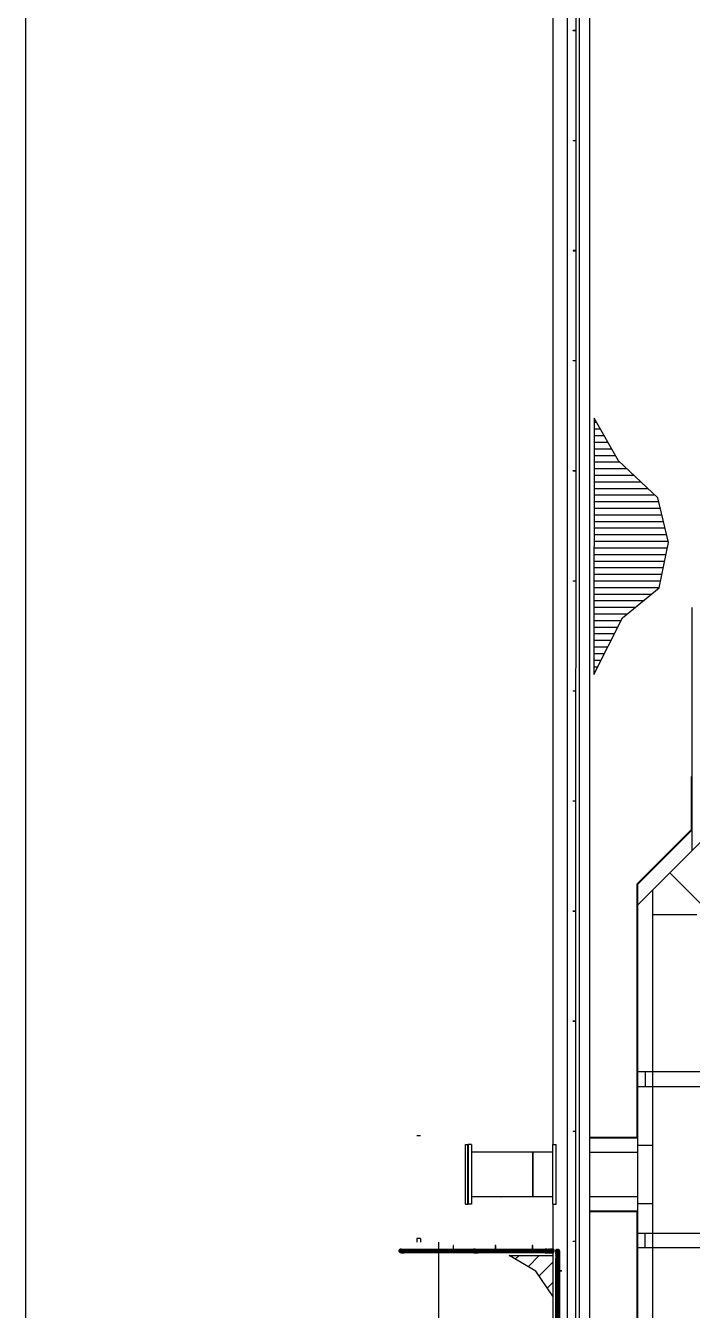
# Model space of a CAD drawing. Header units: metres. Extents: x 0 to 63075, y 0 to 44550.
# Drawn here: x 49200 to 50563, y 38539 to 41167 of the extents above; entities that cross this region are included whole.
import ezdxf

# ---------------------------------------------------------------- set-up
doc = ezdxf.new("R2010")
doc.units = ezdxf.units.M
doc.header["$LTSCALE"] = 75
for name, color, linetype in [('GSB', 7, 'Continuous'), ('ML6', 1, 'Continuous'), ('SL1', 8, 'Continuous'), ('SL5', 5, 'Continuous')]:
    doc.layers.add(name, color=color, linetype=linetype)

# ---------------------------------------------------------------- blocks, each defined once
blk = doc.blocks.new('A$C6bae614f')
at = {"layer": 'SL1'}
h = blk.add_hatch(dxfattribs=at)
h.set_pattern_fill('_USER', color=256, scale=90, angle=-0.0019, style=0, pattern_type=0)
h.set_pattern_definition([(359.99813, (326091.565, -18363.04), (0.00294, 90), [])])
h.paths.add_polyline_path([(349532, 43611), (349531, 40117), (349918, 40892), (350420, 41301), (350546, 41916), (350403, 42528), (349866, 43028)])
h = blk.add_hatch(dxfattribs=at)
h.set_pattern_fill('_USER', color=256, scale=195, angle=44.9981, style=0, pattern_type=0)
h.set_pattern_definition([(44.99813, (326091.56, -18363.04), (-137.8813, 137.8903), [])])
h.paths.add_polyline_path([(348738, 31987), (348375, 32201), (348973, 32201), (348973, 31645)])
for p, q in [((348972, 51104), (348971, 33712)), ((349170, 26821), (349171, 51104)), ((349471, 51104), (349470, 26821)), ((349286, 26911), (349287, 50755)), ((349334, 26911), (349335, 50739)), ((349247, 48897), (349287, 48897)), ((349247, 48894), (349247, 48897)), ((349287, 48891), (349250, 48891)), ((349247, 47397), (349287, 47397)), ((349247, 47394), (349247, 47397)), ((349287, 47391), (349250, 47391)), ((349287, 45897), (349247, 45897)), ((349247, 45897), (349247, 45894)), ((349250, 45891), (349287, 45891)), ((349247, 44397), (349286, 44397)), ((349247, 44394), (349247, 44397)), ((349286, 44391), (349250, 44391)), ((349247, 42894), (349247, 42897)), ((349247, 42897), (349286, 42897)), ((349286, 42891), (349250, 42891)), ((349247, 41394), (349247, 41397)), ((349247, 41397), (349286, 41397)), ((349286, 41391), (349250, 41391)), ((350870, 37720), (350870, 41030)), ((349247, 39894), (349247, 39897)), ((349247, 39897), (349286, 39897)), ((349286, 39891), (349250, 39891)), ((350860, 38007), (350860, 38730)), ((349247, 38394), (349247, 38397)), ((349247, 38397), (349286, 38397)), ((349286, 38391), (349250, 38391)), ((350120, 37267), (350860, 38007)), ((350130, 37263), (350870, 38003)), ((350870, 37720), (351070, 37920)), ((350870, 37720), (350130, 36980)), ((350320, 37467), (350320, 37453)), ((350370, 37517), (350370, 37503)), ((350989, 36990), (350564, 37415)), ((350120, 33815), (350120, 37267)), ((350130, 29179), (350130, 37263)), ((350330, 37180), (350330, 29262)), ((349247, 36894), (349247, 36897)), ((349247, 36897), (349286, 36897)), ((349286, 36891), (349250, 36891)), ((350330, 36849), (350930, 36849)), ((349247, 35394), (349247, 35397)), ((349247, 35397), (349286, 35397)), ((349286, 35391), (349250, 35391)), ((351285, 34705), (350130, 34705)), ((350230, 34705), (350230, 34505)), ((350130, 34505), (351330, 34505)), ((347120, 33835), (347170, 33835)), ((349247, 33897), (349286, 33897)), ((349247, 33894), (349247, 33897)), ((349286, 33891), (349250, 33891)), ((349470, 33815), (350120, 33815)), ((349470, 33805), (350130, 33805)), ((349870, 33815), (349870, 33805)), ((349920, 33815), (349920, 33805)), ((347783, 32899), (347783, 33712)), ((347783, 32899), (347783, 33712)), ((347783, 33712), (347815, 33712)), ((347815, 32899), (347815, 33712)), ((347818, 33712), (347818, 32899)), ((347864, 33712), (347818, 33712)), ((347864, 33712), (347864, 32899)), ((348698, 33610), (347864, 33610)), ((348971, 33610), (348698, 33610)), ((348698, 33001), (348698, 33610)), ((348698, 33610), (348698, 33001)), ((348698, 33001), (348698, 33610)), ((348698, 33610), (348698, 33001)), ((348698, 33610), (348698, 33610)), ((348971, 32899), (348971, 33712)), ((348971, 33712), (349017, 33712)), ((349017, 32899), (349017, 33712)), ((350130, 33705), (350330, 33705)), ((350130, 33605), (349470, 33605)), ((348698, 33001), (347864, 33001)), ((348971, 33001), (348698, 33001)), ((348698, 33001), (348698, 33001)), ((349470, 33005), (350130, 33005)), ((347783, 32899), (347815, 32899)), ((347864, 32899), (347818, 32899)), ((348971, 32899), (349017, 32899)), ((348971, 32899), (348971, 32287)), ((350130, 32805), (349470, 32805)), ((350120, 32795), (349470, 32795)), ((349870, 32805), (349870, 32795)), ((349920, 32805), (349920, 32795)), ((350120, 29175), (350120, 32795)), ((350330, 32905), (350130, 32905)), ((347120, 32435), (347120, 32383)), ((347170, 32435), (347120, 32435)), ((347170, 32435), (347170, 32383)), ((349246, 32397), (349286, 32397)), ((349246, 32394), (349246, 32397)), ((349286, 32391), (349250, 32391)), ((350130, 32505), (351330, 32505)), ((350230, 32305), (350230, 32505)), ((346881, 32273), (346879, 32264)), ((346879, 32264), (346881, 32273)), ((346879, 32264), (346879, 32264)), ((346883, 32264), (346879, 32264)), ((346881, 32254), (346879, 32264)), ((346886, 32281), (346881, 32273)), ((346881, 32273), (346886, 32281)), ((346881, 32273), (346881, 32273)), ((346885, 32273), (346881, 32273)), ((346885, 32254), (346881, 32254)), ((346886, 32246), (346881, 32254)), ((346883, 32264), (346885, 32273)), ((346885, 32254), (346883, 32264)), ((346883, 32264), (346893, 32264)), ((346885, 32273), (346890, 32281)), ((346885, 32273), (346895, 32273)), ((346890, 32246), (346885, 32254)), ((346895, 32254), (346885, 32254)), ((346894, 32286), (346886, 32281)), ((346886, 32281), (346894, 32286)), ((346886, 32281), (346886, 32281)), ((346890, 32281), (346886, 32281)), ((346890, 32246), (346886, 32246)), ((346894, 32241), (346886, 32246)), ((346890, 32281), (346897, 32286)), ((346890, 32281), (346899, 32281)), ((346897, 32241), (346890, 32246)), ((346890, 32246), (346899, 32246)), ((346893, 32264), (346895, 32273)), ((346893, 32264), (346910, 32264)), ((346895, 32254), (346893, 32264)), ((346904, 32288), (346894, 32286)), ((346894, 32286), (346904, 32288)), ((346894, 32286), (346894, 32286)), ((346897, 32286), (346894, 32286)), ((346897, 32241), (346894, 32241)), ((346904, 32239), (346894, 32241)), ((346895, 32273), (346899, 32281)), ((346895, 32273), (346911, 32273)), ((346899, 32246), (346895, 32254)), ((346911, 32254), (346895, 32254)), ((346897, 32286), (346906, 32288)), ((346897, 32286), (346906, 32286)), ((346897, 32241), (346906, 32241)), ((346906, 32239), (346897, 32241)), ((346899, 32281), (346906, 32286)), ((346899, 32281), (346915, 32281)), ((346906, 32241), (346899, 32246)), ((346899, 32246), (346915, 32246)), ((346904, 32288), (346904, 32288)), ((346904, 32288), (346904, 32288)), ((346906, 32288), (346904, 32288)), ((346904, 32239), (346906, 32239)), ((346906, 32286), (346915, 32288)), ((346906, 32288), (346915, 32288)), ((346906, 32286), (346921, 32286)), ((346915, 32239), (346906, 32241)), ((346906, 32241), (346921, 32241)), ((346906, 32239), (346915, 32239)), ((346910, 32264), (346911, 32273)), ((346911, 32254), (346910, 32264)), ((346910, 32264), (346932, 32264)), ((346911, 32273), (346915, 32281)), ((346911, 32273), (346933, 32273)), ((346915, 32246), (346911, 32254)), ((346911, 32254), (346933, 32254)), ((346915, 32288), (346928, 32288)), ((346915, 32281), (346921, 32286)), ((346915, 32281), (346936, 32281)), ((346915, 32246), (346936, 32246)), ((346921, 32241), (346915, 32246)), ((346915, 32239), (346928, 32239)), ((346921, 32286), (346928, 32288)), ((346921, 32286), (346940, 32286)), ((346928, 32239), (346921, 32241)), ((346921, 32241), (346940, 32241)), ((346928, 32288), (346946, 32288)), ((346928, 32239), (346946, 32239)), ((346932, 32264), (346933, 32273)), ((346933, 32254), (346932, 32264)), ((346932, 32264), (347157, 32264)), ((346933, 32273), (346936, 32281)), ((346933, 32273), (347158, 32273)), ((346933, 32254), (347158, 32254)), ((346936, 32246), (346933, 32254)), ((346936, 32281), (346940, 32286)), ((346936, 32281), (347161, 32281)), ((346936, 32246), (347161, 32246)), ((346940, 32241), (346936, 32246)), ((346940, 32286), (346946, 32288)), ((346940, 32286), (347166, 32286)), ((346946, 32239), (346940, 32241)), ((346940, 32241), (347166, 32241)), ((346946, 32288), (347171, 32288)), ((347171, 32239), (346946, 32239)), ((347157, 32264), (347158, 32273)), ((347158, 32254), (347157, 32264)), ((347158, 32264), (347157, 32264)), ((347158, 32273), (347161, 32281)), ((347159, 32273), (347158, 32264)), ((347158, 32273), (347159, 32273)), ((347158, 32272), (347159, 32272)), ((347158, 32264), (347881, 32264)), ((347159, 32254), (347158, 32264)), ((347158, 32254), (347159, 32254)), ((347161, 32246), (347158, 32254)), ((347162, 32281), (347159, 32273)), ((347159, 32273), (347882, 32273)), ((347162, 32246), (347159, 32254)), ((347159, 32254), (347882, 32254)), ((347161, 32281), (347166, 32286)), ((347161, 32281), (347162, 32281)), ((347161, 32246), (347162, 32246)), ((347166, 32241), (347161, 32246)), ((347167, 32286), (347162, 32281)), ((347162, 32281), (347885, 32281)), ((347162, 32246), (347885, 32246)), ((347167, 32241), (347162, 32246)), ((347166, 32286), (347171, 32288)), ((347166, 32286), (347167, 32286)), ((347171, 32239), (347166, 32241)), ((347166, 32241), (347167, 32241)), ((347167, 32286), (347173, 32288)), ((347167, 32286), (347890, 32286)), ((347167, 32241), (347173, 32239)), ((347167, 32241), (347890, 32241)), ((347171, 32288), (347173, 32288)), ((347173, 32239), (347171, 32239)), ((347172, 32239), (347171, 32239)), ((347173, 32288), (347896, 32288)), ((347896, 32239), (347173, 32239)), ((347420, 32288), (347420, 32383)), ((347420, 31306), (347420, 32239)), ((347557, 32280), (347557, 32274)), ((347564, 32280), (347557, 32280)), ((347557, 32274), (347557, 32274)), ((347614, 32337), (347614, 32288)), ((347620, 32337), (347614, 32337)), ((347620, 32288), (347620, 32337)), ((347881, 32264), (347882, 32273)), ((347882, 32254), (347881, 32264)), ((347904, 32264), (347881, 32264)), ((347882, 32273), (347885, 32281)), ((347905, 32273), (347882, 32273)), ((347905, 32254), (347882, 32254)), ((347885, 32246), (347882, 32254)), ((347885, 32281), (347890, 32286)), ((347907, 32281), (347885, 32281)), ((347907, 32246), (347885, 32246)), ((347890, 32241), (347885, 32246)), ((347890, 32286), (347896, 32288)), ((347910, 32286), (347890, 32286)), ((347896, 32239), (347890, 32241)), ((347910, 32241), (347890, 32241)), ((347914, 32288), (347896, 32288)), ((347896, 32239), (347914, 32239)), ((347904, 32264), (347905, 32273)), ((347904, 32264), (347929, 32264)), ((347905, 32254), (347904, 32264)), ((347905, 32273), (347907, 32281)), ((347905, 32273), (347929, 32273)), ((347929, 32254), (347905, 32254)), ((347907, 32246), (347905, 32254)), ((347907, 32281), (347910, 32286)), ((347907, 32281), (347931, 32281)), ((347907, 32246), (347931, 32246)), ((347910, 32241), (347907, 32246)), ((347910, 32286), (347914, 32288)), ((347910, 32286), (347932, 32286)), ((347914, 32239), (347910, 32241)), ((347910, 32241), (347932, 32241)), ((347914, 32288), (347934, 32288)), ((347914, 32239), (347934, 32239)), ((347929, 32273), (347931, 32281)), ((347929, 32264), (347929, 32273)), ((347929, 32273), (347955, 32273)), ((347929, 32254), (347929, 32264)), ((347929, 32264), (347955, 32264)), ((347931, 32246), (347929, 32254)), ((347929, 32254), (347955, 32254)), ((347931, 32281), (347932, 32286)), ((347931, 32281), (347955, 32281)), ((347932, 32241), (347931, 32246)), ((347931, 32246), (347955, 32246)), ((347932, 32286), (347934, 32288)), ((347932, 32286), (347955, 32286)), ((347934, 32239), (347932, 32241)), ((347932, 32241), (347955, 32241)), ((347934, 32288), (347955, 32288)), ((347934, 32239), (347955, 32239)), ((347955, 32288), (348866, 32288)), ((347955, 32286), (347955, 32288)), ((347955, 32281), (347955, 32286)), ((347955, 32286), (348866, 32286)), ((347955, 32273), (347955, 32281)), ((347955, 32281), (348866, 32281)), ((347955, 32264), (347955, 32273)), ((347955, 32273), (348866, 32273)), ((347955, 32254), (347955, 32264)), ((347955, 32264), (348866, 32263)), ((347955, 32246), (347955, 32254)), ((347955, 32254), (348866, 32254)), ((347955, 32246), (348866, 32246)), ((347955, 32241), (347955, 32246)), ((347955, 32239), (347955, 32241)), ((347955, 32241), (348866, 32241)), ((348866, 32239), (347955, 32239)), ((348188, 32337), (348188, 32288)), ((348195, 32337), (348188, 32337)), ((348195, 32288), (348195, 32337)), ((348692, 32337), (348692, 32288)), ((348698, 32337), (348692, 32337)), ((348698, 32288), (348698, 32337)), ((348888, 32288), (348866, 32288)), ((348866, 32286), (348866, 32288)), ((348866, 32281), (348866, 32286)), ((348890, 32286), (348866, 32286)), ((348866, 32273), (348866, 32281)), ((348892, 32281), (348866, 32281)), ((348893, 32273), (348866, 32273)), ((348866, 32263), (348866, 32273)), ((348866, 32254), (348866, 32263)), ((348894, 32263), (348866, 32263)), ((348893, 32254), (348866, 32254)), ((348866, 32246), (348866, 32254)), ((348866, 32241), (348866, 32246)), ((348892, 32246), (348866, 32246)), ((348890, 32241), (348866, 32241)), ((348866, 32239), (348866, 32241)), ((348866, 32239), (348888, 32239)), ((348888, 32288), (348909, 32288)), ((348890, 32286), (348888, 32288)), ((348888, 32239), (348890, 32241)), ((348888, 32239), (348909, 32239)), ((348890, 32286), (348913, 32286)), ((348892, 32281), (348890, 32286)), ((348890, 32241), (348892, 32246)), ((348890, 32241), (348913, 32241)), ((348893, 32273), (348892, 32281)), ((348892, 32281), (348917, 32281)), ((348892, 32246), (348893, 32254)), ((348892, 32246), (348917, 32246)), ((348893, 32273), (348919, 32273)), ((348894, 32263), (348893, 32273)), ((348893, 32254), (348894, 32263)), ((348919, 32254), (348893, 32254)), ((348894, 32263), (348920, 32263)), ((348909, 32288), (348928, 32288)), ((348913, 32286), (348909, 32288)), ((348909, 32239), (348913, 32241)), ((348909, 32239), (348928, 32239)), ((348917, 32281), (348913, 32286)), ((348913, 32286), (348934, 32286)), ((348913, 32241), (348917, 32246)), ((348913, 32241), (348934, 32241)), ((348917, 32281), (348939, 32281)), ((348919, 32273), (348917, 32281)), ((348917, 32246), (348919, 32254)), ((348917, 32246), (348939, 32246)), ((348919, 32273), (348942, 32273)), ((348920, 32263), (348919, 32273)), ((348919, 32254), (348920, 32263)), ((348942, 32254), (348919, 32254)), ((348920, 32263), (348944, 32263)), ((348934, 32286), (348928, 32288)), ((348928, 32288), (348944, 32288)), ((348928, 32239), (348934, 32241)), ((348928, 32239), (348944, 32239)), ((348939, 32281), (348934, 32286)), ((348934, 32286), (348951, 32286)), ((348934, 32241), (348939, 32246)), ((348934, 32241), (348951, 32241)), ((348939, 32281), (348958, 32281)), ((348942, 32273), (348939, 32281)), ((348939, 32246), (348942, 32254)), ((348939, 32246), (348958, 32246)), ((348944, 32263), (348942, 32273)), ((348942, 32273), (348962, 32273)), ((348942, 32254), (348944, 32263)), ((348962, 32254), (348942, 32254)), ((348944, 32288), (348956, 32288)), ((348951, 32286), (348944, 32288)), ((348944, 32263), (348963, 32263)), ((348944, 32239), (348951, 32241)), ((348944, 32239), (348956, 32239)), ((348951, 32286), (348964, 32286)), ((348958, 32281), (348951, 32286)), ((348951, 32241), (348958, 32246)), ((348951, 32241), (348964, 32241)), ((348964, 32286), (348956, 32288)), ((348956, 32288), (348963, 32288)), ((348956, 32239), (348964, 32241)), ((348956, 32239), (348963, 32239)), ((348958, 32281), (348972, 32281)), ((348962, 32273), (348958, 32281)), ((348958, 32246), (348962, 32254)), ((348958, 32246), (348972, 32246)), ((348963, 32263), (348962, 32273)), ((348962, 32273), (348976, 32273)), ((348962, 32254), (348963, 32263)), ((348976, 32254), (348962, 32254)), ((348973, 32286), (348963, 32288)), ((348963, 32288), (348966, 32288)), ((348963, 32263), (348978, 32263)), ((348963, 32239), (348973, 32241)), ((348963, 32239), (348966, 32239)), ((348972, 32281), (348964, 32286)), ((348964, 32286), (348973, 32286)), ((348964, 32241), (348972, 32246)), ((348964, 32241), (348973, 32241)), ((348975, 32286), (348966, 32288)), ((348966, 32288), (348966, 32288)), ((348966, 32288), (348966, 32288)), ((348975, 32286), (348966, 32288)), ((348966, 32239), (348975, 32241)), ((348971, 32240), (348971, 31208)), ((348972, 32281), (348980, 32281)), ((348976, 32273), (348972, 32281)), ((348972, 32246), (348976, 32254)), ((348972, 32246), (348980, 32246)), ((348980, 32281), (348973, 32286)), ((348973, 32286), (348975, 32286)), ((348973, 32241), (348980, 32246)), ((348973, 32241), (348975, 32241)), ((348983, 32281), (348975, 32286)), ((348975, 32286), (348975, 32286)), ((348983, 32281), (348975, 32286)), ((348975, 32241), (348983, 32246)), ((348978, 32263), (348976, 32273)), ((348976, 32273), (348985, 32273)), ((348976, 32254), (348978, 32263)), ((348985, 32254), (348976, 32254)), ((348978, 32263), (348987, 32263)), ((348980, 32281), (348983, 32281)), ((348985, 32273), (348980, 32281)), ((348980, 32246), (348985, 32254)), ((348980, 32246), (348983, 32246)), ((348988, 32273), (348983, 32281)), ((348983, 32281), (348983, 32281)), ((348988, 32273), (348983, 32281)), ((348983, 32246), (348988, 32254)), ((348987, 32263), (348985, 32273)), ((348985, 32273), (348988, 32273)), ((348985, 32254), (348987, 32263)), ((348985, 32254), (348988, 32254)), ((348987, 32263), (348990, 32263)), ((348990, 32264), (348988, 32273)), ((348988, 32273), (348988, 32273)), ((348990, 32263), (348988, 32273)), ((348988, 32254), (348990, 32263)), ((348990, 32263), (348990, 32264)), ((349012, 32264), (349013, 32273)), ((349012, 32261), (349013, 32270)), ((349012, 32264), (349012, 32261)), ((349012, 32254), (349013, 32262)), ((349012, 32261), (349012, 32254)), ((349012, 32254), (349012, 32242)), ((349012, 32242), (349013, 32249)), ((349012, 32242), (349012, 32226)), ((349012, 32226), (349013, 32232)), ((349012, 32226), (349012, 32207)), ((349012, 32207), (349013, 32211)), ((349013, 32273), (349019, 32281)), ((349013, 32270), (349019, 32278)), ((349013, 32270), (349013, 32273)), ((349013, 32270), (349013, 32262)), ((349013, 32262), (349019, 32269)), ((349013, 32262), (349013, 32249)), ((349013, 32249), (349019, 32255)), ((349013, 32249), (349013, 32232)), ((349013, 32232), (349019, 32237)), ((349013, 32232), (349013, 32211)), ((349013, 32211), (349019, 32214)), ((349013, 32211), (349013, 32188)), ((349019, 32281), (349027, 32286)), ((349019, 32278), (349027, 32283)), ((349019, 32278), (349019, 32281)), ((349019, 32278), (349019, 32269)), ((349019, 32269), (349027, 32274)), ((349019, 32269), (349019, 32255)), ((349019, 32255), (349027, 32259)), ((349019, 32255), (349019, 32237)), ((349019, 32237), (349027, 32240)), ((349019, 32237), (349019, 32214)), ((349019, 32214), (349027, 32217)), ((349019, 32214), (349019, 32190)), ((349027, 32286), (349036, 32288)), ((349027, 32283), (349027, 32286)), ((349027, 32283), (349036, 32285)), ((349027, 32274), (349027, 32283)), ((349027, 32274), (349036, 32276)), ((349027, 32259), (349027, 32274)), ((349027, 32259), (349036, 32261)), ((349027, 32240), (349027, 32259)), ((349027, 32240), (349036, 32241)), ((349027, 32217), (349027, 32240)), ((349027, 32217), (349036, 32218)), ((349027, 32191), (349027, 32217)), ((349036, 32288), (349036, 32288)), ((349036, 32285), (349036, 32288)), ((349036, 32288), (349045, 32286)), ((349036, 32285), (349036, 32276)), ((349036, 32285), (349045, 32283)), ((349036, 32276), (349036, 32261)), ((349036, 32276), (349045, 32274)), ((349036, 32261), (349036, 32241)), ((349036, 32261), (349045, 32259)), ((349036, 32241), (349045, 32240)), ((349036, 32241), (349036, 32218)), ((349036, 32218), (349045, 32217)), ((349036, 32218), (349036, 32191)), ((349045, 32286), (349045, 32286)), ((349045, 32283), (349045, 32286)), ((349045, 32286), (349053, 32281)), ((349045, 32283), (349053, 32278)), ((349045, 32283), (349045, 32274)), ((349045, 32274), (349053, 32269)), ((349045, 32274), (349045, 32259)), ((349045, 32259), (349053, 32255)), ((349045, 32259), (349045, 32240)), ((349045, 32240), (349053, 32237)), ((349045, 32240), (349045, 32217)), ((349045, 32217), (349045, 32191)), ((349045, 32217), (349053, 32214)), ((349053, 32281), (349053, 32281)), ((349053, 32278), (349053, 32281)), ((349053, 32281), (349058, 32273)), ((349053, 32278), (349058, 32270)), ((349053, 32278), (349053, 32269)), ((349053, 32269), (349058, 32262)), ((349053, 32269), (349053, 32255)), ((349053, 32255), (349053, 32237)), ((349053, 32255), (349058, 32249)), ((349053, 32237), (349058, 32232)), ((349053, 32237), (349053, 32214)), ((349053, 32214), (349053, 32190)), ((349053, 32214), (349058, 32211)), ((349058, 32270), (349058, 32273)), ((349058, 32270), (349060, 32261)), ((349058, 32270), (349058, 32262)), ((349058, 32262), (349060, 32254)), ((349058, 32262), (349058, 32249)), ((349058, 32249), (349058, 32232)), ((349058, 32249), (349060, 32242)), ((349058, 32232), (349060, 32226)), ((349058, 32232), (349058, 32211)), ((349058, 32211), (349058, 32188)), ((349058, 32211), (349060, 32207)), ((349059, 32273), (349058, 32273)), ((349058, 32273), (349060, 32264)), ((349060, 32264), (349060, 32264)), ((349060, 32261), (349060, 32264)), ((349060, 32261), (349060, 32254)), ((349060, 32254), (349060, 32242)), ((349060, 32242), (349060, 32226)), ((349060, 32226), (349060, 32207)), ((351285, 32305), (350130, 32305)), ((349012, 32207), (349012, 32186)), ((349012, 32186), (349013, 32188)), ((349012, 32186), (349012, 32164)), ((349012, 31163), (349012, 32164)), ((349012, 32164), (349013, 32164)), ((349013, 32188), (349019, 32190)), ((349013, 32188), (349013, 32164)), ((349013, 32164), (349013, 31163)), ((349013, 32164), (349019, 32164)), ((349019, 32190), (349027, 32191)), ((349019, 32190), (349019, 32164)), ((349019, 32164), (349027, 32164)), ((349019, 32164), (349019, 31163)), ((349027, 32191), (349036, 32191)), ((349027, 32191), (349027, 32164)), ((349027, 32164), (349036, 32164)), ((349027, 32164), (349027, 31163)), ((349036, 32191), (349045, 32191)), ((349036, 32191), (349036, 32164)), ((349036, 32164), (349045, 32164)), ((349036, 32164), (349036, 31163)), ((349045, 32191), (349053, 32190)), ((349045, 32191), (349045, 32164)), ((349045, 32164), (349053, 32164)), ((349045, 32164), (349045, 31163)), ((349053, 32190), (349053, 32164)), ((349053, 32190), (349058, 32188)), ((349053, 32164), (349058, 32164)), ((349053, 32164), (349053, 31163)), ((349058, 32188), (349058, 32164)), ((349058, 32188), (349060, 32186)), ((349058, 32164), (349060, 32164)), ((349058, 32164), (349058, 31163)), ((349060, 32207), (349060, 32186)), ((349060, 32186), (349060, 32164)), ((349060, 32164), (349060, 31163)), ((349060, 31995), (349095, 31995)), ((349095, 31989), (349060, 31989))]:
    blk.add_line(p, q, dxfattribs=at)
for points in [[(349532, 43611), (349531, 40117), (349918, 40892), (350420, 41301), (350546, 41916), (350403, 42528), (349866, 43028)], [(348738, 31987), (348375, 32201), (348973, 32201), (348973, 31645)]]:
    blk.add_lwpolyline(points, close=True, dxfattribs=at)
for centre, radius, start, end in [((349250, 48894), 3.17, 179.9981, 269.9981), ((349250, 47394), 3.17, 179.9981, 269.9981), ((349250, 45894), 3.17, 179.9981, 269.9981), ((349250, 44394), 3.17, 179.9981, 269.9981), ((349250, 42894), 3.17, 179.9981, 269.9981), ((349250, 41394), 3.17, 179.9981, 269.9981), ((349250, 39894), 3.17, 179.9981, 269.9981), ((349250, 38394), 3.17, 179.9981, 269.9981), ((349250, 36894), 3.17, 179.9981, 269.9981), ((349250, 35394), 3.17, 179.9981, 269.9981), ((349250, 33894), 3.17, 179.9981, 269.9981), ((348266, 33305), 305, 89.7661, 90.2302), ((348266, 33305), 305, 269.7661, 270.2302), ((349250, 32394), 3.17, 179.9981, 269.9981)]:
    blk.add_arc(centre, radius, start, end, dxfattribs=at)
blk = doc.blocks.new('zw$15D4')
at = {"layer": 'SL5', "color": 5}
blk.add_line((0, 11.7), (0, 13463.9), dxfattribs=at)
at = {"layer": 'ML6', "xscale": 0.2502808837766805, "yscale": 0.2502808837766805, "zscale": 0.2502808837766805}
blk.add_blockref('A$C6bae614f', (-85544.7, -3177.3), dxfattribs=at)

msp = doc.modelspace()

# ---------------------------------------------------------------- block references
at = {"layer": 'GSB', "xscale": 0.6000000000000068, "yscale": 0.6000000000000068, "zscale": 0.6000000000000068}
msp.add_blockref('zw$15D4', (49200, 35721.6), dxfattribs=at)

doc.saveas('drawing.dxf')
